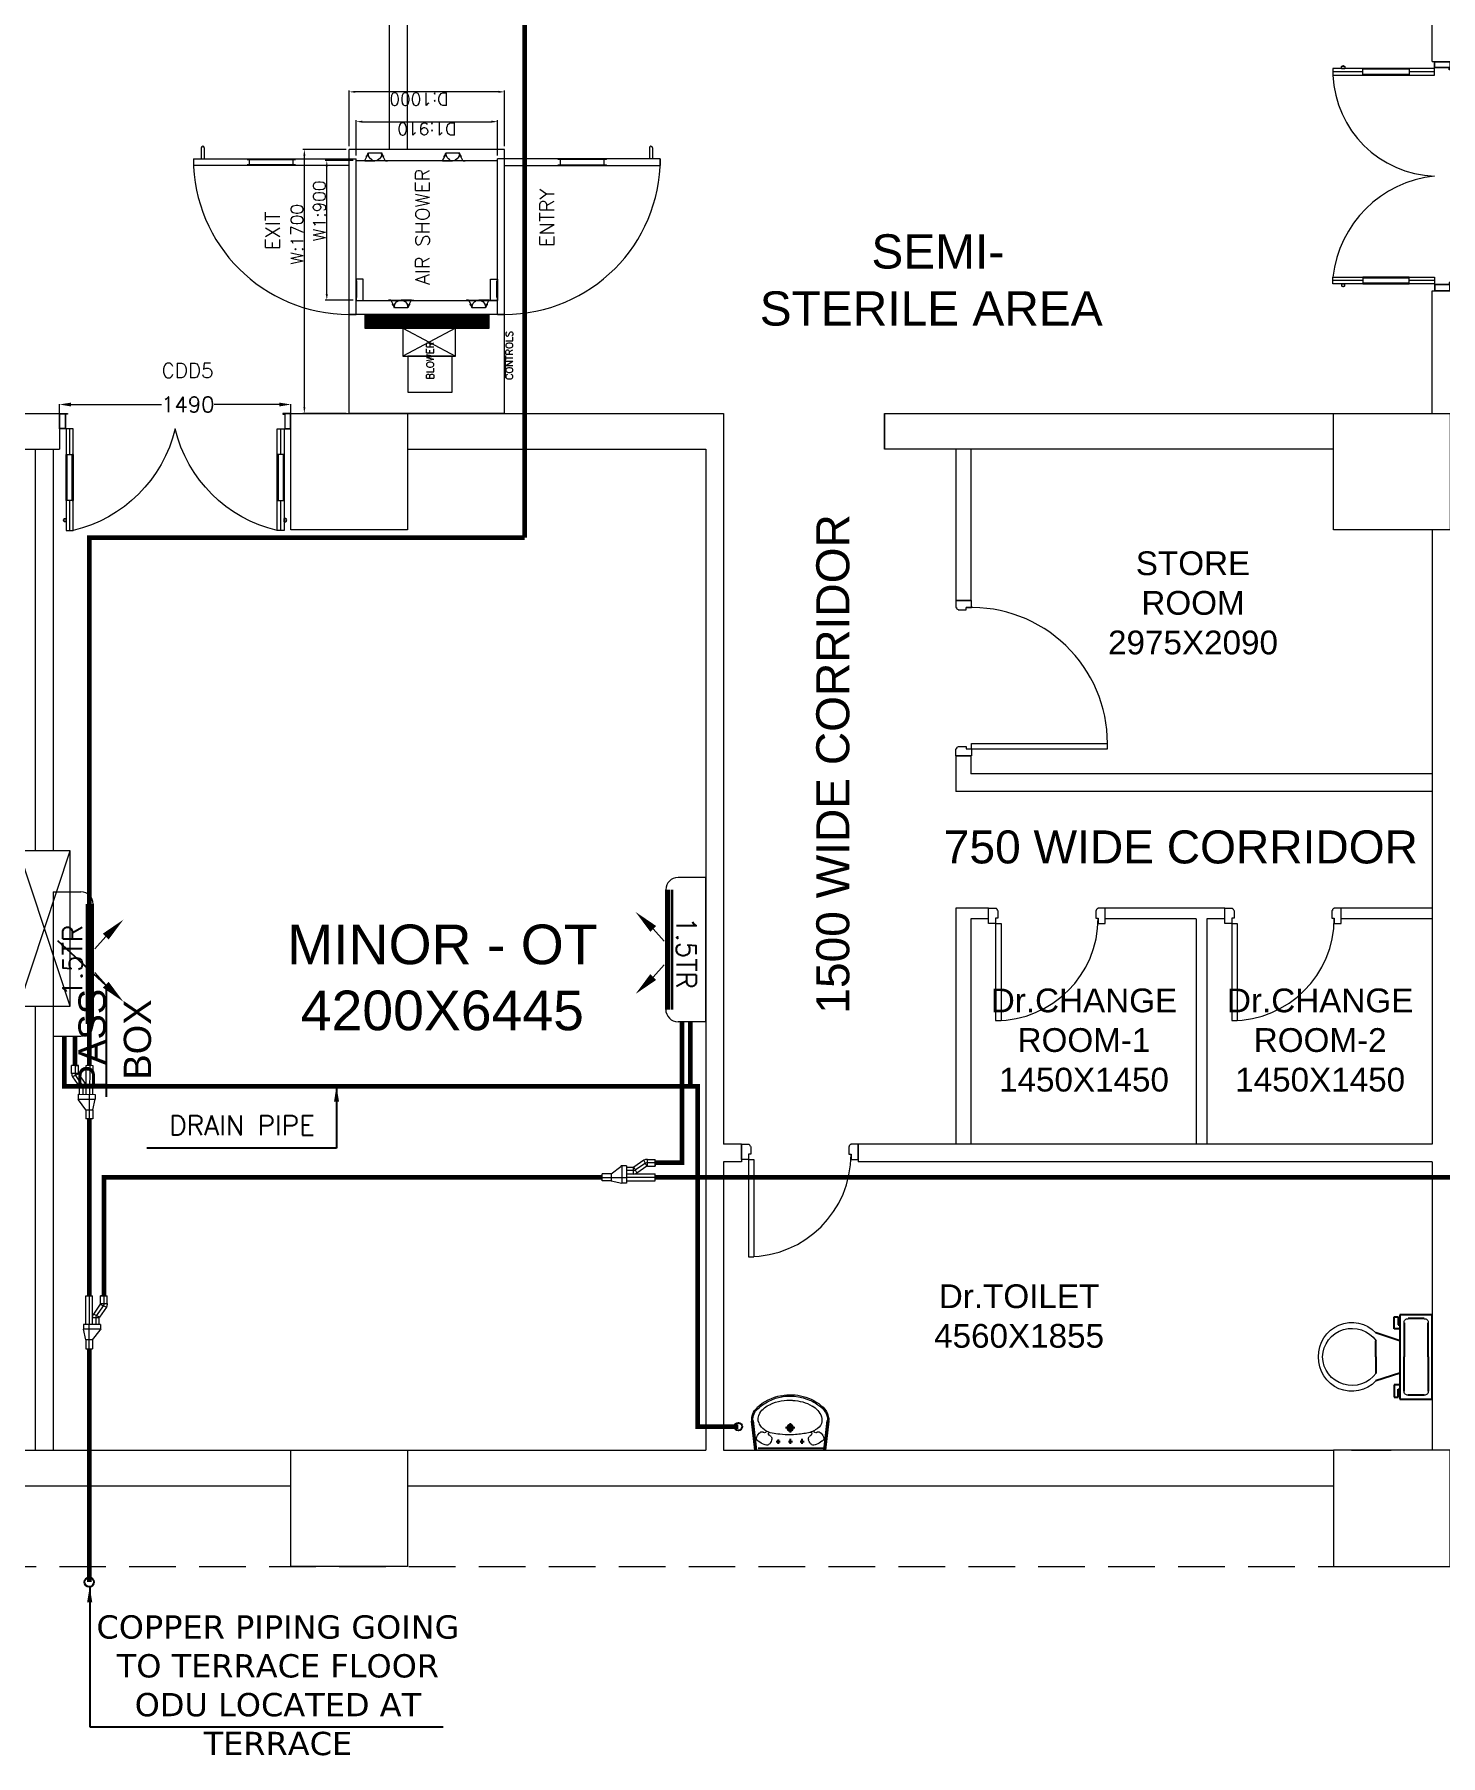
# Model space of a CAD drawing. Header units: millimetres. Extents: x 3552052 to 4144896, y -707811 to -630695.
# Drawn here: x 3972986 to 3982035, y -657086 to -646004 of the extents above; entities that cross this region are included whole.
import ezdxf
from ezdxf.enums import TextEntityAlignment as Align

# ---------------------------------------------------------------- set-up
doc = ezdxf.new("R2010")
doc.units = ezdxf.units.MM
doc.header["$LTSCALE"] = 6
doc.header["$MEASUREMENT"] = 0
doc.linetypes.add('HIDDEN', pattern=[0.375, 0.25, -0.125])
doc.layers.get('0').update_dxf_attribs({"linetype": 'CONTINUOUS', "lineweight": 0})
doc.layers.get('Defpoints').update_dxf_attribs({"linetype": 'CONTINUOUS', "lineweight": 0})
for name, color, linetype, lineweight in [('1200 Door', 144, 'CONTINUOUS', 0), ('1Y-JOINT', 1, 'CONTINUOUS', 0), ('AC CKT-8', 110, 'CONTINUOUS', 0), ('AC-AHU', 7, 'CONTINUOUS', 0), ('AIR SHOWER', 7, 'CONTINUOUS', 0), ('Chajja', 7, 'CONTINUOUS', 0), ('COL', 5, 'CONTINUOUS', 0), ('DIM', 7, 'CONTINUOUS', 0), ('DOOR', 44, 'CONTINUOUS', 0), ('Double Leaf Door', 4, 'CONTINUOUS', 0), ('HTL-COPPER PIPE', 6, 'CONTINUOUS', 0), ('HVAC_HI-WALL_1.5TR', 5, 'CONTINUOUS', 0), ('M-VRF- CKT', 5, 'CONTINUOUS', 0), ('MEP_HVAC_DRAIN_PIPE', 7, 'CONTINUOUS', 0), ('MEP_HVAC_TEXT', 7, 'CONTINUOUS', 0), ('MEP_HVAC_VRF_COPPER_PIPE', 6, 'CONTINUOUS', 0), ('vrf', 6, 'CONTINUOUS', 0), ('WALL', 8, 'CONTINUOUS', 0), ('WIN', 151, 'CONTINUOUS', 0)]:
    doc.layers.add(name, color=color, linetype=linetype, lineweight=lineweight)
doc.styles.add('ARIAL', font='arial.ttf')
doc.styles.add('ROMANS', font='romans.shx')
doc.styles.get("Standard").update_dxf_attribs({"font": 'SIMPLEX'})
doc.styles.add('VERDANA', font='verdana.ttf')
doc.dimstyles.new('AEPL1', dxfattribs={"dimtxt": 100, "dimasz": 75, "dimexe": 25, "dimexo": 50, "dimtad": 0, "dimdec": 0, "dimtxsty": 'ROMANS', "dimcen": 2.5, "dimclrd": 7, "dimclre": 7, "dimclrt": 7, "dimadec": 0, "dimazin": 0, "dimtfac": 1, "dimtdec": 0, "dimtmove": 0, "dimatfit": 3, "dimfxl": 1, "dimlwd": 0, "dimlwe": 0, "dimarcsym": 0})
doc.dimstyles.new('BIGDFD', dxfattribs={"dimtxt": 8, "dimasz": 4, "dimexe": 1, "dimexo": 2, "dimtad": 1, "dimlfac": 10, "dimtxsty": 'Standard', "dimcen": 2.5, "dimclrd": 5, "dimclre": 3, "dimclrt": 1, "dimadec": 0, "dimazin": 0, "dimtfac": 1, "dimtmove": 0, "dimatfit": 3, "dimfxl": 1, "dimarcsym": 0})
doc.dimstyles.new('BIGDFD$0', dxfattribs={"dimtxt": 8, "dimasz": 4, "dimexe": 1, "dimexo": 2, "dimtad": 1, "dimlfac": 10, "dimtxsty": 'Standard', "dimcen": 2.5, "dimclrd": 5, "dimclre": 3, "dimclrt": 1, "dimadec": 0, "dimazin": 0, "dimtfac": 1, "dimtmove": 0, "dimatfit": 3, "dimfxl": 1, "dimarcsym": 0})
doc.dimstyles.new('TEXT', dxfattribs={"dimscale": 0, "dimtxt": 500, "dimasz": 100, "dimexe": 75, "dimexo": 100, "dimgap": 50, "dimtad": 0, "dimdec": 0, "dimzin": 0, "dimdsep": 46, "dimtxsty": 'ARIAL', "dimblk": 'OBLIQUE', "dimcen": 0.09, "dimdle": 100, "dimclrd": 256, "dimclre": 256, "dimclrt": 6, "dimadec": 0, "dimazin": 0, "dimtfac": 1, "dimtdec": 0, "dimtofl": 0, "dimtmove": 2, "dimatfit": 3, "dimfxl": 1, "dimfrac": 2, "dimtolj": 1, "dimtzin": 0, "dimarcsym": 0})

# ---------------------------------------------------------------- blocks, each defined once
blk = doc.blocks.new('_Oblique')
at = {"color": 0, "linetype": 'ByBlock', "lineweight": -2}
blk.add_line((-0.5, -0.5), (0.5, 0.5), dxfattribs=at)
blk = doc.blocks.new('750')
at = {"layer": 'DOOR'}
for p, q in [((-50, 705), (-47.5, 705)), ((-35, 690), (-35, 692.5)), ((-50, 45), (-47.5, 45)), ((-35, 60), (-35, 57.5)), ((50, 45), (50, 80)), ((50, 80), (675, 80)), ((50, 45), (675, 45)), ((675, 45), (675, 80))]:
    blk.add_line(p, q, dxfattribs=at)
for points in [[(15, 690), (15, 705), (50, 705), (50, 750), (-50, 750), (-50, 705)], [(-35, 690), (15, 690)], [(15, 60), (15, 45), (50, 45), (50, 0), (-50, 0), (-50, 45)], [(-35, 60), (15, 60)]]:
    blk.add_lwpolyline(points, dxfattribs=at)
for centre, start, end in [((-35, 705), 180, 270), ((-35, 45), 90, 180)]:
    blk.add_arc(centre, 12.5, start, end, dxfattribs=at)
at = {"layer": 'DOOR', "color": 145}
blk.add_arc((15, 45), 660, 0, 90, dxfattribs=at)
blk = doc.blocks.new('*D824')
at = {"layer": 'Defpoints', "color": 0, "linetype": 'ByBlock', "transparency": 16777216}
for p in [(3864856, -691119), (3863366, -691291), (3864856, -691291)]:
    blk.add_point(p, dxfattribs=at)
at = {"layer": 'DIM', "color": 7, "linetype": 'ByBlock', "lineweight": 0, "transparency": 16777216}
for p, q in [((3863366, -691241), (3863366, -691118)), ((3863441, -691119), (3864022, -691119)), ((3864781, -691119), (3864362, -691119)), ((3864856, -691241), (3864856, -691118))]:
    blk.add_line(p, q, dxfattribs=at)
at = {"layer": 'DIM', "color": 7, "linetype": 'ByBlock', "transparency": 16777216}
for points in [[(3863441, -691107), (3863441, -691132), (3863366, -691119)], [(3864781, -691107), (3864781, -691132), (3864856, -691119)]]:
    blk.add_solid(points, dxfattribs=at)
at = {"layer": 'DIM', "color": 0, "linetype": 'ByBlock', "transparency": 16777216, "insert": (3864192, -691119), "char_height": 100, "attachment_point": 5, "style": 'ROMANS'}
blk.add_mtext('1490', dxfattribs=at)
blk = doc.blocks.new('1500x2100x100 DD')
at = {"layer": 'Double Leaf Door'}
for points in [[(49, 264), (54, 264), (54, 560), (49, 560)], [(93, 560), (88, 560), (88, 264), (93, 264)], [(1407, 560), (1412, 560), (1412, 264), (1407, 264)], [(1451, 264), (1446, 264), (1446, 560), (1451, 560)]]:
    blk.add_hatch(color=6, dxfattribs=at).paths.add_polyline_path(points)
at = {"layer": 'Double Leaf Door', "color": 8}
for p, q in [((35, 697), (35, 679)), ((49, 699), (37, 699)), ((37, 677), (49, 677)), ((49, 100), (49, 754)), ((49, 754), (93, 754)), ((49, 699), (49, 677)), ((71, 560), (71, 754)), ((93, 754), (93, 100)), ((1451, 754), (1407, 754)), ((1407, 754), (1407, 100)), ((1429, 560), (1429, 754)), ((1451, 100), (1451, 754)), ((1451, 699), (1463, 699)), ((1451, 699), (1451, 677)), ((1463, 677), (1451, 677)), ((1465, 697), (1465, 679)), ((71, 100), (71, 264)), ((1429, 100), (1429, 264)), ((5, 100), (5, 0)), ((45, 100), (5, 100)), ((5, 0), (45, 0)), ((7, 98), (7, 2)), ((43, 98), (7, 98)), ((7, 2), (45, 2)), ((43, 3), (43, 98)), ((55, 3), (43, 3)), ((45, 5), (45, 100)), ((57, 5), (45, 5)), ((45, 2), (55, 2)), ((45, 0), (57, 0)), ((93, 100), (49, 100)), ((55, 2), (55, 3)), ((57, 0), (57, 5)), ((1407, 100), (1451, 100)), ((1443, 0), (1443, 5)), ((1443, 5), (1455, 5)), ((1455, 0), (1443, 0)), ((1445, 2), (1445, 3)), ((1445, 3), (1457, 3)), ((1455, 2), (1445, 2)), ((1455, 5), (1455, 100)), ((1455, 100), (1495, 100)), ((1493, 2), (1455, 2)), ((1495, 0), (1455, 0)), ((1457, 3), (1457, 98)), ((1457, 98), (1493, 98)), ((1493, 98), (1493, 2)), ((1495, 100), (1495, 0))]:
    blk.add_line(p, q, dxfattribs=at)
at = {"layer": 'Double Leaf Door', "color": 6}
for p, q in [((93, 560), (49, 560)), ((49, 560), (49, 264)), ((54, 264), (54, 560)), ((88, 264), (88, 560)), ((93, 264), (93, 560)), ((1407, 264), (1407, 560)), ((1407, 560), (1451, 560)), ((1412, 264), (1412, 560)), ((1446, 264), (1446, 560)), ((1451, 560), (1451, 264)), ((49, 264), (93, 264)), ((1451, 264), (1407, 264))]:
    blk.add_line(p, q, dxfattribs=at)
at = {"layer": 'Double Leaf Door', "color": 6, "ltscale": 100}
for p, q in [((88, 560), (88, 264)), ((1412, 560), (1412, 264))]:
    blk.add_line(p, q, dxfattribs=at)
at = {"layer": 'Double Leaf Door', "color": 6}
for points in [[(49, 560), (49, 264), (54, 264), (54, 560), (49, 560)], [(93, 560), (93, 264), (88, 264), (88, 560), (93, 560)], [(1407, 560), (1407, 264), (1412, 264), (1412, 560), (1407, 560)], [(1451, 560), (1451, 264), (1446, 264), (1446, 560), (1451, 560)]]:
    blk.add_lwpolyline(points, dxfattribs=at)
at = {"layer": 'Double Leaf Door', "ltscale": 5000}
for points in [[(49, 560), (49, 264), (54, 264), (54, 560), (49, 560)], [(1451, 560), (1451, 264), (1446, 264), (1446, 560), (1451, 560)]]:
    blk.add_lwpolyline(points, dxfattribs=at)
at = {"layer": 'Double Leaf Door', "color": 8}
for centre, radius, start, end in [((35, 688), 3.72, 90, 270), ((37, 697), 1.98, 90, 180), ((37, 679), 1.98, 180, 270), ((-111, -108), 886, 13.5745, 76.6836), ((1611, -108), 886, 103.3164, 166.4255), ((1463, 697), 1.98, 0, 90), ((1463, 679), 1.98, 270, 0), ((1465, 688), 3.72, 270, 90)]:
    blk.add_arc(centre, radius, start, end, dxfattribs=at)
blk = doc.blocks.new('1800x80')
at = {"layer": 'Double Leaf Door'}
for points in [[(101770, -25418), (101775, -25418), (101775, -25121), (101770, -25121)], [(101814, -25121), (101809, -25121), (101809, -25418), (101814, -25418)], [(103113, -25121), (103118, -25121), (103118, -25418), (103113, -25418)], [(103157, -25418), (103152, -25418), (103152, -25121), (103157, -25121)]]:
    blk.add_hatch(color=6, dxfattribs=at).paths.add_polyline_path(points)
at = {"layer": 'Double Leaf Door', "color": 8}
for p, q in [((101770, -25582), (101770, -24928)), ((101770, -24928), (101814, -24928)), ((101792, -25121), (101792, -24928)), ((101814, -24928), (101814, -25582)), ((103157, -24928), (103113, -24928)), ((103113, -24928), (103113, -25582)), ((103135, -25121), (103135, -24928)), ((103157, -25582), (103157, -24928)), ((101756, -24985), (101756, -25003)), ((101770, -24983), (101758, -24983)), ((101758, -25005), (101770, -25005)), ((101770, -24983), (101770, -25005)), ((103157, -24983), (103169, -24983)), ((103157, -24983), (103157, -25005)), ((103169, -25005), (103157, -25005)), ((103171, -24985), (103171, -25003)), ((101792, -25582), (101792, -25418)), ((103135, -25582), (103135, -25418)), ((101726, -25582), (101726, -25682)), ((101766, -25582), (101726, -25582)), ((101728, -25584), (101728, -25680)), ((101764, -25584), (101728, -25584)), ((101764, -25679), (101764, -25584)), ((101766, -25677), (101766, -25582)), ((101814, -25582), (101770, -25582)), ((103113, -25582), (103157, -25582)), ((103161, -25677), (103161, -25582)), ((103161, -25582), (103201, -25582)), ((103163, -25679), (103163, -25584)), ((103163, -25584), (103199, -25584)), ((103199, -25584), (103199, -25680)), ((103201, -25582), (103201, -25682)), ((101726, -25682), (101766, -25682)), ((101728, -25680), (101766, -25680)), ((101776, -25679), (101764, -25679)), ((101778, -25677), (101766, -25677)), ((101766, -25680), (101776, -25680)), ((101766, -25682), (101778, -25682)), ((101776, -25680), (101776, -25679)), ((101778, -25682), (101778, -25677)), ((103149, -25682), (103149, -25677)), ((103149, -25677), (103161, -25677)), ((103161, -25682), (103149, -25682)), ((103151, -25680), (103151, -25679)), ((103151, -25679), (103163, -25679)), ((103161, -25680), (103151, -25680)), ((103199, -25680), (103161, -25680)), ((103201, -25682), (103161, -25682))]:
    blk.add_line(p, q, dxfattribs=at)
at = {"layer": 'Double Leaf Door', "color": 6}
for p, q in [((101814, -25121), (101770, -25121)), ((101770, -25121), (101770, -25418)), ((101775, -25418), (101775, -25121)), ((101809, -25418), (101809, -25121)), ((101814, -25418), (101814, -25121)), ((103113, -25418), (103113, -25121)), ((103113, -25121), (103157, -25121)), ((103118, -25418), (103118, -25121)), ((103152, -25418), (103152, -25121)), ((103157, -25121), (103157, -25418)), ((101770, -25418), (101814, -25418)), ((103157, -25418), (103113, -25418))]:
    blk.add_line(p, q, dxfattribs=at)
at = {"layer": 'Double Leaf Door', "color": 6, "ltscale": 100}
for p, q in [((101809, -25121), (101809, -25418)), ((103118, -25121), (103118, -25418))]:
    blk.add_line(p, q, dxfattribs=at)
at = {"layer": 'Double Leaf Door', "color": 6}
for points in [[(101770, -25121), (101770, -25418), (101775, -25418), (101775, -25121), (101770, -25121)], [(101814, -25121), (101814, -25418), (101809, -25418), (101809, -25121), (101814, -25121)], [(103113, -25121), (103113, -25418), (103118, -25418), (103118, -25121), (103113, -25121)], [(103157, -25121), (103157, -25418), (103152, -25418), (103152, -25121), (103157, -25121)]]:
    blk.add_lwpolyline(points, dxfattribs=at)
at = {"layer": 'Double Leaf Door', "ltscale": 5000}
for points in [[(101770, -25121), (101770, -25418), (101775, -25418), (101775, -25121), (101770, -25121)], [(103157, -25121), (103157, -25418), (103152, -25418), (103152, -25121), (103157, -25121)]]:
    blk.add_lwpolyline(points, dxfattribs=at)
at = {"layer": 'Double Leaf Door', "color": 8}
for centre, radius, start, end in [((101732, -25659), 736, 6.0142, 83.5863), ((103143, -25607), 680, 92.5046, 177.8949), ((101756, -24994), 3.72, 90, 270), ((101758, -24985), 1.98, 90, 180), ((101758, -25003), 1.98, 180, 270), ((103169, -24985), 1.98, 0, 90), ((103169, -25003), 1.98, 270, 0), ((103171, -24994), 3.72, 270, 90)]:
    blk.add_arc(centre, radius, start, end, dxfattribs=at)
blk = doc.blocks.new('*D19')
at = {"color": 3, "lineweight": -2, "transparency": 16777216}
for p, q in [((72.8, 197.7), (72.8, 215.6)), ((162.8, 197.7), (162.8, 215.6))]:
    blk.add_line(p, q, dxfattribs=at)
at = {"color": 5, "lineweight": -2, "transparency": 16777216}
blk.add_line((76.8, 214.6), (158.8, 214.6), dxfattribs=at)
at = {"color": 5, "transparency": 16777216}
for points in [[(76.8, 215.3), (76.8, 214), (72.8, 214.6)], [(158.8, 214), (158.8, 215.3), (162.8, 214.6)]]:
    blk.add_solid(points, dxfattribs=at)
at = {"layer": 'Defpoints', "color": 0, "transparency": 16777216}
for p in [(162.8, 214.6), (72.8, 195.7), (162.8, 195.7)]:
    blk.add_point(p, dxfattribs=at)
at = {"color": 1, "transparency": 16777216, "insert": (130.4, 219.4), "char_height": 8, "attachment_point": 5}
blk.add_mtext('W1:900', dxfattribs=at)
blk = doc.blocks.new('*D20')
at = {"color": 3, "lineweight": -2, "transparency": 16777216}
for p, q in [((0, 202.2), (0, 230.1)), ((170, 202.2), (170, 230.1))]:
    blk.add_line(p, q, dxfattribs=at)
at = {"color": 5, "lineweight": -2, "transparency": 16777216}
blk.add_line((166, 229.1), (4, 229.1), dxfattribs=at)
at = {"color": 5, "transparency": 16777216}
for points in [[(4, 229.7), (4, 228.4), (0, 229.1)], [(166, 228.4), (166, 229.7), (170, 229.1)]]:
    blk.add_solid(points, dxfattribs=at)
at = {"layer": 'Defpoints', "color": 0, "transparency": 16777216}
for p in [(0, 229.1), (0, 200.2), (170, 200.2)]:
    blk.add_point(p, dxfattribs=at)
at = {"color": 1, "transparency": 16777216, "insert": (115.3, 233.8), "char_height": 8, "attachment_point": 5}
blk.add_mtext('W:1700', dxfattribs=at)
blk = doc.blocks.new('nolllw new')
for p, q in [((-139, 14), (-138, 15)), ((-124, 16), (-137, 16)), ((-123, 15), (-107, -15)), ((-113, 14), (-3, 14)), ((8, 15), (-8, -15)), ((9, 16), (22, 16)), ((23, 14), (23, 16)), ((23, 14), (23, 15)), ((-100, -16), (-106, -16)), ((-15, -16), (-9, -16))]:
    blk.add_line(p, q)
at = {"color": 19}
for p, q in [((-124, 16), (-58, 16)), ((9, 16), (-58, 16)), ((-100, -34), (-15, -34))]:
    blk.add_line(p, q, dxfattribs=at)
at = {"color": 1}
for p, q in [((-75, 15), (-75, 11)), ((-41, 15), (-41, 11)), ((-100, -27), (-100, -34)), ((-15, -27), (-15, -34))]:
    blk.add_line(p, q, dxfattribs=at)
at = {"color": 3}
for p, q in [((-113, -5), (-113, -13)), ((-110, -16), (-110, -16)), ((-109, -17), (-101, -34)), ((-100, -34), (-100, -34)), ((-15, -34), (-15, -34)), ((-7, -17), (-14, -34)), ((-6, -16), (-5, -16)), ((-2, -5), (-2, -13))]:
    blk.add_line(p, q, dxfattribs=at)
for centre, radius, start, end in [((-137, 15), 1, 90, 159.381), ((-124, 15), 1, 27.8597, 90), ((9, 15), 1, 90, 152.1403), ((22, 15), 1, 20.619, 90), ((-106, -15), 1, 207.8597, 270), ((-100, -15), 1, 270, 343.3261), ((-61, -27), 40.2, 161.5212, 163.3261), ((-54, -27), 40.2, 16.6739, 18.4788), ((-15, -15), 1, 196.6739, 270), ((-9, -15), 1, 270, 332.1403)]:
    blk.add_arc(centre, radius, start, end)
at = {"color": 1}
for centre, radius, start, end in [((-61, -27), 39.2, 111.5891, 180), ((-74, 15), 0.396, 106.6984, 167.5275), ((-76, 11), 1, 291.5891, 0), ((-41, 15), 0.396, 12.4725, 73.3016), ((-40, 11), 1, 180, 248.4109), ((-54, -27), 39.2, 0, 68.4109)]:
    blk.add_arc(centre, radius, start, end, dxfattribs=at)
at = {"color": 3}
for centre, radius, start, end in [((-110, -13), 3, 180, 270), ((-110, -17), 1, 24.7129, 90), ((-100, -34), 0.5, 204.7129, 270), ((-15, -34), 0.5, 270, 335.2871), ((-6, -17), 1, 90, 155.2871), ((-5, -13), 3, 270, 0)]:
    blk.add_arc(centre, radius, start, end, dxfattribs=at)
blk = doc.blocks.new('*D22')
at = {"layer": 'AIR SHOWER', "color": 3, "lineweight": -2, "transparency": 16777216}
for p, q in [((172, 200.2), (208, 200.2)), ((172, 100.2), (208, 100.2))]:
    blk.add_line(p, q, dxfattribs=at)
at = {"layer": 'AIR SHOWER', "color": 5, "lineweight": -2, "transparency": 16777216}
blk.add_line((207, 104.2), (207, 196.2), dxfattribs=at)
at = {"layer": 'AIR SHOWER', "color": 5, "transparency": 16777216}
for points in [[(207.7, 196.2), (206.4, 196.2), (207, 200.2)], [(206.4, 104.2), (207.7, 104.2), (207, 100.2)]]:
    blk.add_solid(points, dxfattribs=at)
at = {"layer": 'Defpoints', "color": 0, "transparency": 16777216}
for p in [(170, 200.2), (207, 200.2), (170, 100.2)]:
    blk.add_point(p, dxfattribs=at)
at = {"layer": 'AIR SHOWER', "color": 1, "transparency": 16777216, "insert": (202.3, 155.3), "char_height": 8, "attachment_point": 5, "rotation": 90}
blk.add_mtext('D:1000', dxfattribs=at)
blk = doc.blocks.new('*D23')
at = {"layer": 'AIR SHOWER', "color": 3, "lineweight": -2, "transparency": 16777216}
for p, q in [((166, 195.7), (188.8, 195.7)), ((166, 104.7), (188.8, 104.7))]:
    blk.add_line(p, q, dxfattribs=at)
at = {"layer": 'AIR SHOWER', "color": 5, "lineweight": -2, "transparency": 16777216}
blk.add_line((187.8, 191.7), (187.8, 108.7), dxfattribs=at)
at = {"layer": 'AIR SHOWER', "color": 5, "transparency": 16777216}
for points in [[(188.5, 191.7), (187.2, 191.7), (187.8, 195.7)], [(187.2, 108.7), (188.5, 108.7), (187.8, 104.7)]]:
    blk.add_solid(points, dxfattribs=at)
at = {"layer": 'Defpoints', "color": 0, "transparency": 16777216}
for p in [(164, 195.7), (164, 104.7), (187.8, 104.7)]:
    blk.add_point(p, dxfattribs=at)
at = {"layer": 'AIR SHOWER', "color": 1, "transparency": 16777216, "insert": (183.1, 150.2), "char_height": 8, "attachment_point": 5, "rotation": 90}
blk.add_mtext('D1:910', dxfattribs=at)
blk = doc.blocks.new('A$C19B8274B')
at = {"layer": 'DOOR'}
for p, q in [((-45, 925), (-80, 925)), ((-80, 50), (-80, 925)), ((-45, 50), (-45, 925)), ((-45, 50), (-80, 50)), ((-955, -50), (-955, -47.5)), ((-940, -35), (-942.5, -35)), ((-60, -35), (-57.5, -35)), ((-45, -50), (-45, -47.5))]:
    blk.add_line(p, q, dxfattribs=at)
for points in [[(-940, 15), (-955, 15), (-955, 50), (-1000, 50), (-1000, -50), (-955, -50)], [(-940, -35), (-940, 15)], [(-60, 15), (-45, 15), (-45, 50), (0, 50), (0, -50), (-45, -50)], [(-60, -35), (-60, 15)]]:
    blk.add_lwpolyline(points, dxfattribs=at)
at = {"layer": 'DOOR', "color": 145}
blk.add_arc((-80, 50), 875, 90, 182.29244, dxfattribs=at)
at = {"layer": 'DOOR'}
for centre, start, end in [((-955, -35), 270, 0), ((-45, -35), 180, 270)]:
    blk.add_arc(centre, 12.5, start, end, dxfattribs=at)
blk = doc.blocks.new('rhej')
at = {"color": 8, "lineweight": 25}
for p, q in [((272, 189), (272, 266)), ((272, 266), (298, 266)), ((298, 266), (298, 215)), ((310, 279), (310, -264)), ((517, 279), (310, 279)), ((336, 228), (336, 8)), ((466, 254), (362, 254)), ((491, 8), (491, 228)), ((517, 8), (517, 279)), ((310, 111), (155, 163)), ((155, 8), (155, 111)), ((310, 189), (272, 189)), ((298, 215), (310, 215)), ((155, 8), (155, -96)), ((336, -212), (336, 8)), ((491, 8), (491, -212)), ((517, -264), (517, 8)), ((310, -96), (155, -147)), ((272, -173), (272, -251)), ((310, -173), (272, -173)), ((298, -251), (298, -199)), ((298, -199), (310, -199)), ((272, -251), (298, -251)), ((310, -264), (517, -264)), ((466, -238), (362, -238))]:
    blk.add_line(p, q, dxfattribs=at)
at = {"color": 8, "extrusion": (0, 0, -1)}
for centre, major_axis, start_param, end_param in [((0, 16), (151, -151), 2.319632, 4.738539), ((359, 231), (-16.2, -16.2), 0.643501, 2.498091), ((469, 231), (16.2, -16.2), 3.785094, 5.639684), ((1, 2), (-134, -134), 0.814663, 3.31238), ((0, 0), (-151, -151), 4.686239, 7.105146), ((1, 13), (-134, -134), 4.541602, 7.039318), ((359, -215), (-16.2, -16.2), -0.927295, 0.927295), ((469, -215), (16.2, -16.2), 5.35589, 7.21048)]:
    blk.add_ellipse(centre, major_axis=major_axis, ratio=1, start_param=start_param, end_param=end_param, dxfattribs=at)
blk = doc.blocks.new('u46')
at = {"color": 8, "lineweight": 25}
for p, q in [((-10, 228), (175, 249)), ((-10, 220), (181, 242)), ((-1, -209), (1, 209)), ((57, 81), (29, 81)), ((62, 2), (29, 2)), ((44, 93), (44, 67)), ((44, 14), (44, -13)), ((163, 3), (102, 3)), ((133, -27), (133, 33)), ((62, -73), (29, -73)), ((44, -61), (44, -87)), ((-10, -216), (181, -238)), ((-10, -224), (175, -245))]:
    blk.add_line(p, q, dxfattribs=at)
at = {"color": 8, "extrusion": (0, 0, -1)}
for centre, major_axis, start_param, end_param in [((188, 150), (0, 99.5), -0.132539, 0.848731), ((186, 148), (0.1, 94.4), -0.049658, 0.838116), ((56, 154), (0, 34), 4.33982, 5.202657), ((65, 170), (0.3, 49.2), 3.359735, 4.09512), ((145, 128), (1, 126), -1.238036, -0.892193), ((66, 199), (0, 20.7), -1.101507, 0.481509), ((62, 153), (0, 31.9), 2.620328, 3.422401), ((57, 163), (-0.3, 56.9), 0.324902, 0.965135), ((104, 118), (-0.2, 26.8), -1.278641, -0.487266), ((96, 136), (0, 7.39), -0.727724, 1.373337), ((387, 48), (0, 296), -1.495794, -1.328336), ((208, 103), (0, 110), -1.431017, -0.436146), ((110, 167), (-6.08, 6.08), 4.867594, 6.265028), ((110, 165), (5.47, 5.47), 2.097053, 3.541809), ((90, 185), (0, 17.9), 0.880684, 2.260744), ((190, 138), (0, 70.9), -0.405199, 0.56573), ((154, 79), (0, 140), 0.557563, 1.193786), ((57, 20), (0, 275), 0.806541, 1.180915), ((50, 14), (0, 294), 0.809856, 1.41441), ((13, 7), (0, 298), 1.141495, 1.637774), ((35, 3), (0, 303), 1.155365, 1.952189), ((44, 81), (0.02, 6.43), 3.139035, 9.42222), ((44, 2), (0.08, 6.43), 3.12883, 9.412015), ((820, -1), (0, 732), -1.56667, -1.474079), ((888, 37), (1, 801), 4.558159, 4.668067), ((133, 3), (0, 21.6), 3.141254, 9.424439), ((133, 3), (-0.1, 15.5), 3.145308, 9.428493), ((133, 3), (0, 10.9), 3.142047372431534, 9.42523267961112), ((72, -2), (0, 274), 1.346594, 1.865175), ((44, -73), (0.02, 6.43), 3.139035, 9.42222), ((263, -74), (0, 167), 4.181112, 4.641559), ((56, -13), (0, 287), 1.808981, 2.322804), ((62, -11), (0, 247), 1.579809, 2.112792), ((124, -52), (0, 200), 1.868215, 2.281789), ((56, -148), (0, 34), 4.222121, 5.084958), ((65, -164), (0.1, 49.2), -0.960797, -0.225412), ((145, -122), (0, 126), 4.027191, 4.373034), ((66, -193), (0, 20.7), 2.661884, 4.2449), ((62, -147), (-0.1, 31.9), -0.276767, 0.525307), ((57, -157), (0.3, 56.9), 2.176458, 2.816691), ((104, -111), (0.2, 26.8), 3.628858, 4.420234), ((97, -128), (-0.03, 8.55), 1.455188, 3.796569), ((110, -161), (-6.08, 6.08), 4.730546, 6.12798), ((111, -159), (6.17, 6.17), 4.354779, 6.027124), ((90, -178), (0, 17.9), 0.880848, 2.260908), ((193, -126), (0, 80.1), 3.554495, 4.299548), ((181, -107), (0, 94.7), 2.890537, 3.362984), ((163, -80), (0, 126), 2.054055, 2.802751), ((187, -138), (0, 106), 2.310552, 2.942572), ((172, -117), (0, 123), 2.127435, 2.640092), ((185, -162), (-0.1, 83.2), 2.850118, 3.264751), ((188, -160), (0, 78.1), 2.562376, 3.231693)]:
    blk.add_ellipse(centre, major_axis=major_axis, ratio=1, start_param=start_param, end_param=end_param, dxfattribs=at)
blk = doc.blocks.new('HI WALL SPLIT AC UNIT 1.5TR')
at = {"layer": 'HVAC_HI-WALL_1.5TR', "color": 5, "lineweight": 5}
for p, q in [((1295076, -129963), (1295847, -129963)), ((1294997, -130221), (1294997, -130042)), ((1295926, -130221), (1295926, -130042)), ((1294997, -130221), (1295926, -130221))]:
    blk.add_line(p, q, dxfattribs=at)
at = {"layer": 'HVAC_HI-WALL_1.5TR', "color": 8, "lineweight": 5}
for p, q in [((1295076, -129970), (1295847, -129970)), ((1295076, -129979), (1295847, -129979)), ((1295076, -129988), (1295847, -129988)), ((1295076, -130000), (1295847, -130000)), ((1295076, -130009), (1295847, -130009))]:
    blk.add_line(p, q, dxfattribs=at)
at = {"layer": 'HVAC_HI-WALL_1.5TR', "color": 7, "lineweight": 5}
for p, q in [((1295285, -129882), (1295363, -129952)), ((1295595, -129882), (1295517, -129952))]:
    blk.add_line(p, q, dxfattribs=at)
at = {"layer": 'HVAC_HI-WALL_1.5TR', "color": 5, "lineweight": 5}
for centre, start, end in [((1295076, -130042), 90, 180), ((1295847, -130042), 0, 90)]:
    blk.add_arc(centre, 78.8, start, end, dxfattribs=at)
at = {"layer": 'HVAC_HI-WALL_1.5TR', "color": 7, "lineweight": 5}
for points in [[(1295304, -129864), (1295266, -129901), (1295176, -129769)], [(1295576, -129864), (1295614, -129901), (1295704, -129769)]]:
    blk.add_solid(points, dxfattribs=at)
blk = doc.blocks.new('Y-JOINT')
at = {"layer": '1Y-JOINT', "extrusion": (7.0061e-12, -6.61628e-05, 1)}
for p, q in [((416463, -2646, 0), (416247, -2646, 0)), ((416247, -2646, 0), (416247, -2697, 0)), ((416247, -2671, 0), (416463, -2671, 0)), ((416463, -2697, 0), (416247, -2697, 0)), ((416310, -2755, 0), (416386, -2703, 0)), ((416408, -2748, 0), (416386, -2703, 0)), ((416412, -2747, 0), (416412, -2697, 0)), ((416463, -2697, 0), (416412, -2697, 0)), ((416412, -2722, 0), (416463, -2722, 0)), ((416463, -2757, 0), (416463, -2628, 0)), ((416463, -2628, 0), (416499, -2628, 0)), ((416499, -2757, 0), (416499, -2628, 0)), ((416579, -2646, 0), (416499, -2628, 0)), ((416579, -2697, 0), (416506, -2754, 0)), ((416306, -2756, 0), (416247, -2756, 0)), ((416247, -2772, 0), (416247, -2756, 0)), ((416247, -2756, 0), (416247, -2807, 0)), ((416247, -2781, 0), (416306, -2781, 0)), ((416306, -2807, 0), (416247, -2807, 0)), ((416306, -2756, 0), (416306, -2807, 0)), ((416310, -2755, 0), (416333, -2801, 0)), ((416321, -2778, 0), (416399, -2725, 0)), ((416333, -2801, 0), (416408, -2748, 0)), ((416463, -2747, 0), (416412, -2747, 0)), ((416463, -2757, 0), (416499, -2757, 0))]:
    blk.add_line(p, q, dxfattribs=at)
at = {"layer": '1Y-JOINT', "extrusion": (6.9964e-12, -6.61628e-05, 1)}
for p, q in [((416647, -2671, 0), (416463, -2671, 0)), ((416579, -2646, 0), (416647, -2646, 0)), ((416579, -2697, 0), (416647, -2697, 0)), ((416647, -2646, 0), (416647, -2697, 0))]:
    blk.add_line(p, q, dxfattribs=at)
at = {"layer": '1Y-JOINT'}
blk.add_line((416579, -2697, 0), (416579, -2646, 0), dxfattribs=at)
at = {"layer": '1Y-JOINT', "extrusion": (7.0061e-12, -6.61628e-05, 1)}
for centre, radius, start, end in [((416412, -2756, 0), 59.5, 90, 116.0671), ((416412, -2756, 0), 34.2, 90, 116.0671), ((416306, -2747, 0), 8.85, 270, 296.0671), ((416306, -2747, 0), 34.2, 270, 296.0671), ((416306, -2747, 0), 59.5, 270, 296.0671), ((416412, -2756, 0), 8.85, 90, 116.0671), ((416499, -2749, 0), 8.85, 270, 321.3789)]:
    blk.add_arc(centre, radius, start, end, dxfattribs=at)
blk = doc.blocks.new('A$C4D743431')
at = {"layer": 'AC CKT-8', "xscale": 0.933787291884793, "yscale": 0.933787291884793, "zscale": 0.933787291884793, "rotation": 359.9999939263457}
blk.add_blockref('Y-JOINT', (-389060, 2495, 0), dxfattribs=at)
blk = doc.blocks.new('G$C4406566D')
at = {"layer": 'M-VRF- CKT', "xscale": 0.8031807735897878, "yscale": 0.8031807735897878, "zscale": 0.8031807735897878, "rotation": 180}
blk.add_blockref('A$C4D743431', (-224.2, -88.8, 0), dxfattribs=at)
blk.add_blockref('A$C4D743431', (-224.2, -88.8, 0), dxfattribs=at)
blk = doc.blocks.new('G$C186CAD5F')
at = {"layer": 'vrf', "color": 3, "xscale": 8.96419313933734, "yscale": 8.96419313933734, "zscale": 8.96419313933734, "rotation": 270.0000005682937}
blk.add_blockref('G$C4406566D', (796, -2010, 0), dxfattribs=at)
blk = doc.blocks.new('AIR SHOWER')
at = {"layer": 'AIR SHOWER'}
h = blk.add_hatch(dxfattribs=at)
h.set_pattern_fill('ANSI37', color=256, scale=0.24, angle=180, style=0)
h.set_pattern_definition([(45, (-36516.70436, 5170.6153), (-0.538815367, 0.538815367), []), (135, (-36516.70436, 5170.6153), (-0.538815367, -0.538815367), [])])
h.paths.add_polyline_path([(63.7649, 110.1138), (54.9235, 110.1138), (54.9235, 189.8012), (63.7649, 189.8012)])
h = blk.add_hatch(dxfattribs=at)
h.set_pattern_fill('ANSI37', color=256, scale=0.24, angle=180, style=0)
h.set_pattern_definition([(45, (-52704.6564, 3586.6221), (-0.538815367, 0.538815367), []), (135, (-52704.6564, 3586.6221), (-0.538815367, -0.538815367), [])])
h.paths.add_polyline_path([(54.9235, 189.5272), (63.7649, 189.5272), (63.7649, 182.3028), (54.9235, 182.3028)])
for p, q in [((159.5, 200.2351), (159.5, 300.4701)), ((164, 300.4701), (159.5, 300.4701)), ((164, 300.4701), (164, 200.2351)), ((171.05, 295.4201), (164, 295.4201)), ((171.05, 293.5201), (164, 293.5201)), ((159.5, 265.8021), (160.1, 265.8021)), ((160.1, 234.8021), (160.1, 265.8021)), ((160.1, 264.3021), (163.4, 264.3021)), ((163.4, 265.8021), (163.4, 234.8021)), ((163.4, 265.8021), (164, 265.8021)), ((159.5, 234.8021), (160.1, 234.8021)), ((160.1, 236.3021), (163.4, 236.3021)), ((163.4, 234.8021), (164, 234.8021)), ((0, 100.2351), (0, 200.2351)), ((0, 200.2351), (170, 200.2351)), ((63.7649, 200.2351), (63.7649, 195.7351)), ((63.7649, 100.2351), (63.7649, 200.2351)), ((164, 200.2351), (164, 195.7351)), ((170, 100.2351), (170, 200.2351)), ((170, 100.2351), (170, 200.2351)), ((63.7649, 195.7351), (164, 195.7351)), ((72.7649, 195.7351), (164, 195.7351)), ((72.7649, 195.7351), (72.7649, 104.7351)), ((162.7649, 195.7351), (162.7649, 104.7351)), ((162.7649, 195.7351), (162.7649, 104.7351)), ((54.9235, 165.7555), (36.841, 131.8309)), ((54.9235, 131.8309), (36.841, 165.7555)), ((0, 100.2351), (170, 100.2351)), ((63.7649, 104.7351), (164, 104.7351)), ((63.7649, 104.7351), (63.7649, 100.2351)), ((159.5, 100.2351), (159.5, 0)), ((164, 100.2351), (164, 104.7351)), ((164, 0), (164, 100.2351)), ((159.5, 65.6681), (160.1, 65.6681)), ((160.1, 65.6681), (160.1, 34.6681)), ((160.1, 64.1681), (163.4, 64.1681)), ((163.4, 34.6681), (163.4, 65.6681)), ((163.4, 65.6681), (164, 65.6681)), ((159.5, 34.6681), (160.1, 34.6681)), ((160.1, 36.1681), (163.4, 36.1681)), ((163.4, 34.6681), (164, 34.6681)), ((164, 0), (159.5, 0)), ((171.05, 6.95), (164, 6.95)), ((171.05, 5.05), (164, 5.05))]:
    blk.add_line(p, q, dxfattribs=at)
for points in [[(63.7649, 190.0987), (54.9235, 190.0987), (54.9235, 110.1138), (63.7649, 110.1138)], [(86.4277, 195.7351), (72.7649, 195.7351), (72.7649, 191.2865), (86.4277, 191.2865)], [(74.6432, 195.334), (85.2425, 195.334), (85.2425, 195.7351), (74.6432, 195.7351)], [(36.841, 162.4912), (13.6037, 162.4912), (13.6037, 133.8537), (36.841, 133.8537)], [(54.9235, 165.7555), (36.841, 165.7555), (36.841, 131.8309), (54.9235, 131.8309)], [(22.7846, 100.2351), (32.79, 100.2351), (32.79, 100.2351), (22.7846, 100.2351)], [(22.7846, 100.2351), (34.2228, 100.2351), (34.2228, 99.8821), (22.7846, 99.8821)], [(38.3459, 100.2351), (39.8996, 100.2351), (39.8996, 99.8823), (38.3459, 99.8823)], [(86.4277, 104.7351), (72.7649, 104.7351), (72.7649, 109.1836), (86.4277, 109.1836)], [(74.6432, 105.1361), (85.2425, 105.1361), (85.2425, 104.7351), (74.6432, 104.7351)]]:
    blk.add_lwpolyline(points, close=True, dxfattribs=at)
at = {"layer": 'AIR SHOWER', "color": 19, "lineweight": 0}
for centre, start, end in [((164, 200.2351), 90, 180), ((164, 100.2351), 180, 270)]:
    blk.add_arc(centre, 100.2351, start, end, dxfattribs=at)
at = {"layer": 'AIR SHOWER'}
for centre in [(171.05, 294.4701), (171.05, 6)]:
    blk.add_arc(centre, 0.95, 270, 90, dxfattribs=at)
at = {"layer": 'AIR SHOWER', "xscale": -0.1, "yscale": 0.1, "zscale": 0.1}
for p, rotation in [((164.3039, 177.8504), 89.99999999999997), ((71.3723, 172.6198), 269.9999999999856), ((164.3039, 127.8504), 89.99999999999997), ((71.3723, 122.6198), 269.9999999999856)]:
    blk.add_blockref('nolllw new', p, dxfattribs=dict(at, rotation=rotation))
at = {"layer": 'AIR SHOWER'}
for s, height, p in [('EXIT', 9.14932, (105.2922, 244.8428)), ('AIR SHOWER', 9.14932, (82.7486, 148.4504)), ('BLOWER', 4.57466, (21.8029, 145.8279)), ('CONTROLS', 4.57466, (21.5589, 94.8755)), ('ENTRY', 9.14932, (107.2005, 68.4017))]:
    blk.add_text(s, height=height, dxfattribs=at).set_placement(p)
for base, p1, p2, angle, text, dimstyle, picture, middle in [((0, 229.071), (170, 200.2351), (0, 200.2351), 180, 'W:1700', 'BIGDFD', '*D20', (115.3408, 229.071)), ((162.7649, 214.648), (72.7649, 195.7351), (162.7649, 195.7351), 180, 'W1:900', 'BIGDFD', '*D19', (130.4357, 214.648)), ((207.0183, 200.2351), (170, 100.2351), (170, 200.2351), 90, 'D:<>', 'BIGDFD$0', '*D22', (207.0183, 155.2726))]:
    dim = blk.add_linear_dim(base=base, p1=p1, p2=p2, angle=angle, text=text, dimstyle=dimstyle, dxfattribs=at)
    dim.commit()
    dim.dimension.update_dxf_attribs({"geometry": picture, "text_midpoint": middle, "dimtype": 128})
dim = blk.add_linear_dim(base=(187.8331, 104.7351), p1=(164, 195.7351), p2=(164, 104.7351), angle=90, text='D1:<>', dimstyle='BIGDFD$0', dxfattribs=at)
dim.commit()
dim.dimension.update_dxf_attribs({"geometry": '*D23', "text_midpoint": (183.1235, 150.2351)})
blk = doc.blocks.new('EEEE')
at = {"layer": 'Chajja', "color": 7, "linetype": 'HIDDEN', "ltscale": 200}
blk.add_line((3854815.7, -698601.4), (3877330.7, -698601.4), dxfattribs=at)
at = {"layer": 'COL', "color": 7}
for points in [[(3864855.7, -691176.4), (3865605.7, -691176.4), (3865605.7, -691926.4), (3864855.7, -691926.4)], [(3871565.7, -691176.4), (3872315.7, -691176.4), (3872315.7, -691926.4), (3871565.7, -691926.4)], [(3864855.7, -697851.4), (3865605.7, -697851.4), (3865605.7, -698601.4), (3864855.7, -698601.4)], [(3872315.7, -697851.4), (3871565.7, -697851.4), (3871565.7, -698601.4), (3872315.7, -698601.4)]]:
    blk.add_lwpolyline(points, close=True, dxfattribs=at)
at = {"layer": 'WALL', "color": 7, "linetype": 'ByBlock'}
for p, q in [((3865490.7, -689476.4), (3865490.7, -688136.4)), ((3865605.7, -689476.4), (3865605.7, -688136.4)), ((3872200.7, -688911.4), (3872200.7, -688136.4)), ((3865605.7, -689476.4), (3865490.7, -689476.4)), ((3872200.7, -691176.4), (3872200.7, -690386.4)), ((3862500.7, -691176.4), (3863365.7, -691176.4)), ((3863365.7, -691176.4), (3863365.7, -691406.4)), ((3865605.7, -691176.4), (3867640.7, -691176.4)), ((3867640.7, -691176.4), (3867640.7, -695881.4)), ((3868675.7, -691176.4), (3871565.7, -691176.4)), ((3862500.7, -691406.4), (3863365.7, -691406.4)), ((3863210.7, -691406.4), (3863210.7, -693993.9)), ((3863325.7, -691406.4), (3863325.7, -693993.9)), ((3865605.7, -691406.4), (3867525.7, -691406.4)), ((3867525.7, -691406.4), (3867525.7, -697851.4)), ((3871565.7, -691406.4), (3868675.7, -691406.4)), ((3872200.7, -691926.4), (3872200.7, -695881.4)), ((3869135.7, -692381.4), (3869230.7, -692381.4)), ((3869135.7, -693381.4), (3869135.7, -693611.4)), ((3869135.7, -693381.4), (3869230.7, -693381.4)), ((3869230.7, -693381.4), (3869230.7, -693496.4)), ((3872200.7, -693496.4), (3869230.7, -693496.4)), ((3872200.7, -693611.4), (3869135.7, -693611.4)), ((3869345.7, -694361.4), (3869135.7, -694361.4)), ((3869135.7, -694361.4), (3869135.7, -695881.4)), ((3869345.7, -694431.4), (3869345.7, -694361.4)), ((3870865.7, -694361.4), (3870095.7, -694361.4)), ((3870095.7, -694431.4), (3870095.7, -694361.4)), ((3870865.7, -694431.4), (3870865.7, -694361.4)), ((3872200.7, -694361.4), (3871615.7, -694361.4)), ((3871615.7, -694431.4), (3871615.7, -694361.4)), ((3869345.7, -694431.4), (3869230.7, -694431.4)), ((3869230.7, -694431.4), (3869230.7, -695881.4)), ((3870680.7, -694431.4), (3870095.7, -694431.4)), ((3870680.7, -694431.4), (3870680.7, -695881.4)), ((3870750.7, -694431.4), (3870750.7, -695881.4)), ((3870865.7, -694431.4), (3870750.7, -694431.4)), ((3872200.7, -694431.4), (3871615.7, -694431.4)), ((3863210.7, -694993.9), (3863210.7, -697851.4)), ((3863325.7, -694993.9), (3863325.7, -697851.4)), ((3867755.7, -695881.4), (3867640.7, -695881.4)), ((3867755.7, -695881.4), (3867755.7, -695996.4)), ((3872200.7, -695881.4), (3868505.7, -695881.4)), ((3868505.7, -695881.4), (3868505.7, -695996.4)), ((3867640.7, -695996.4), (3867640.7, -697851.4)), ((3867755.7, -695996.4), (3867640.7, -695996.4)), ((3872200.7, -695996.4), (3868505.7, -695996.4)), ((3872200.7, -695996.4), (3872200.7, -697851.4)), ((3859680.7, -697851.4), (3864855.7, -697851.4)), ((3865605.7, -697851.4), (3867525.7, -697851.4)), ((3867640.7, -697851.4), (3871565.7, -697851.4)), ((3859680.7, -698081.4), (3864855.7, -698081.4)), ((3865605.7, -698081.4), (3871565.7, -698081.4))]:
    blk.add_line(p, q, dxfattribs=at)
at = {"layer": 'WALL', "color": 7, "lineweight": 0}
for p, q in [((3872200.7, -688911.4), (3872315.7, -688911.4)), ((3872200.7, -690386.4), (3872315.7, -690386.4)), ((3869135.7, -691406.4), (3869135.7, -692381.4)), ((3869230.7, -691406.4), (3869230.7, -692381.4)), ((3871680.7, -697851.4), (3871935.7, -697851.4))]:
    blk.add_line(p, q, dxfattribs=at)
at = {"layer": 'WALL', "color": 7, "linetype": 'ByBlock', "elevation": 0}
blk.add_lwpolyline([(3868675.7, -691406.4), (3868675.7, -691406.4), (3868675.7, -691176.4), (3868675.7, -691176.4)], close=True, dxfattribs=at)
at = {"layer": 'WIN', "color": 8, "linetype": 'Continuous'}
for p, q in [((3863435.8, -694993.9), (3863105.8, -693993.9)), ((3863105.8, -694993.9), (3863435.8, -693993.9))]:
    blk.add_line(p, q, dxfattribs=at)
blk.add_lwpolyline([(3863105.8, -694993.9), (3863435.8, -694993.9), (3863435.8, -693993.9), (3863105.8, -693993.9)], close=True, dxfattribs=at)
at = {"layer": 'AIR SHOWER', "color": 8, "xscale": 10, "yscale": 10, "zscale": 10, "rotation": 90}
blk.add_blockref('AIR SHOWER', (3867233, -691176.4), dxfattribs=at)
at = {"layer": 'DOOR', "color": 8, "linetype": 'Continuous', "rotation": 270}
blk.add_blockref('A$C19B8274B', (3869185.7, -693381.4), dxfattribs=at)
at = {"layer": 'DOOR', "color": 8, "rotation": 270}
for p in [(3869345.7, -694411.4), (3870865.7, -694411.4), (3867755.7, -695931.4)]:
    blk.add_blockref('750', p, dxfattribs=at)
at = {"layer": 'Double Leaf Door', "color": 8, "rotation": 90}
blk.add_blockref('1800x80', (3846633.8, -792112.6), dxfattribs=at)
at = {"layer": 'Double Leaf Door', "color": 8, "xscale": -1, "rotation": 180}
blk.add_blockref('1500x2100x100 DD', (3863360.7, -691176.4), dxfattribs=at)
at = {"layer": 'WALL', "color": 8, "linetype": 'ByBlock'}
blk.add_blockref('rhej', (3871683.3, -697259.2), dxfattribs=at)
at = {"layer": 'WALL', "color": 7, "linetype": 'ByBlock', "rotation": 90}
blk.add_blockref('u46', (3868071.7, -697841.2), dxfattribs=at)
at = {"layer": '1200 Door', "color": 8, "linetype": 'ByBlock', "style": 'ROMANS'}
blk.add_text('CDD5', height=94.18, dxfattribs=at).set_placement((3864023.5, -690947.2, -35804.4))
at = {"layer": 'DIM', "color": 7, "style": 'ARIAL'}
blk.add_text('1500 WIDE CORRIDOR', height=212.5, rotation=90, dxfattribs=at).set_placement((3868513, -693433.5), align=Align.BOTTOM_CENTER)
blk.add_text('750 WIDE CORRIDOR', height=212.5, dxfattribs=at).set_placement((3870582.9, -694137.9), align=Align.BOTTOM_CENTER)
at = {"layer": 'DIM', "color": 7, "attachment_point": 5, "style": 'ARIAL'}
for s, insert, char_height, width in [('STORE ROOM\\P2975X2090', (3870661.3, -692397.5), 153, 1198.956), ('MINOR - OT\\P4200X6445', (3865830.3, -694809.7, -101230.8), 255, 2454.158), ('Dr.CHANGE\\PROOM-1\\P1450X1450', (3869959.7, -695212.3), 153, 1198.956), ('Dr.CHANGE\\PROOM-2\\P1450X1450', (3871479.6, -695212.3), 153, 1198.956), ('Dr.TOILET\\P4560X1855', (3869541.9, -696989.4), 153, 1198.956)]:
    blk.add_mtext(s, dxfattribs=dict(at, insert=insert, char_height=char_height, width=width))
at = {"layer": 'DIM', "color": 7, "linetype": 'Continuous', "insert": (3863723.1, -695208.2), "char_height": 175, "width": 1149.25, "attachment_point": 5, "rotation": 90, "style": 'ARIAL'}
blk.add_mtext('PASS BOX', dxfattribs=at)
at = {"layer": 'WALL', "color": 7, "linetype": 'Continuous', "insert": (3868976.4, -690318.7), "char_height": 220.414, "width": 4941.395, "attachment_point": 5, "style": 'ARIAL'}
blk.add_mtext(' SEMI-\\PSTERILE AREA', dxfattribs=at)
at = {"layer": 'DIM', "color": 8, "linetype": 'ByBlock'}
dim = blk.add_linear_dim(base=(3864855.7, -691119.2), p1=(3863365.7, -691291.4), p2=(3864855.7, -691291.4), dimstyle='AEPL1', dxfattribs=at)
dim.commit()
dim.dimension.update_dxf_attribs({"geometry": '*D824', "text_midpoint": (3864192, -691119.2), "dimtype": 160})
at = {"layer": 'WIN', "color": 8, "linetype": 'Continuous'}
blk.add_leader([(3863354.4, -694571.2), (3863665.8, -694859.7), (3863665.8, -695577.5)], dimstyle='TEXT', override={"dimscale": 1, "dimtxt": 200, "dimasz": 50, "dimfxl": 0.18}, dxfattribs=at)

msp = doc.modelspace()

# ---------------------------------------------------------------- linework, layer by layer
at = {"layer": 'MEP_HVAC_DRAIN_PIPE', "lineweight": -3, "const_width": 30}
for points in [[(3977206.2, -652776.2), (3977206.2, -652360.9)], [(3973177.9, -652453.9), (3973177.9, -652776.2), (3977254.1, -652776.2), (3977254.1, -654967.6), (3977516.3, -654967.6)]]:
    msp.add_lwpolyline(points, dxfattribs=at)
at = {"layer": 'MEP_HVAC_DRAIN_PIPE', "lineweight": -3}
msp.add_circle((3977516.3, -654967.6), 25, dxfattribs=at)
at = {"layer": 'MEP_HVAC_VRF_COPPER_PIPE', "color": 6, "lineweight": -3, "const_width": 30}
for points in [[(3976141.3, -643329.5), (3976141.3, -649243.9)], [(3973338.8, -652644.1), (3973338.8, -649243.9), (3976141.3, -649243.9)], [(3973338.8, -654125.7), (3973338.8, -652986.1)], [(3973338.8, -655968.9), (3973338.8, -654467.7)]]:
    msp.add_lwpolyline(points, dxfattribs=at)
for points, elevation in [([(3976980.6, -653268.4), (3977153.6, -653268.4), (3977153.6, -652360.9)], 0), ([(3973246.7, -652643.6), (3973246.7, -652453.9)], 0), ([(3976638.7, -653363.6), (3973432.9, -653363.6), (3973432.9, -654125.7)], -50615.4), ([(3984381.5, -653363.6), (3976980.6, -653363.6)], -50615.4)]:
    msp.add_lwpolyline(points, dxfattribs=dict(at, elevation=elevation))
at = {"layer": 'MEP_HVAC_VRF_COPPER_PIPE', "lineweight": -3}
msp.add_circle((3973338.8, -655968.9), 30, dxfattribs=at)

# ---------------------------------------------------------------- block references
at = {"color": 0, "lineweight": -3}
msp.add_blockref('EEEE', (109780.7, 42732.5), dxfattribs=at)
at = {"layer": 'HTL-COPPER PIPE', "lineweight": -3, "yscale": 0.1271654228864588, "zscale": 0.1271654228864588}
for p, xscale, rotation in [((3973338.8, -652986.1), 0.1271654228864588, 179.6773938823636), ((3976638.7, -653362.5), 0.1271654228864588, 90.00000000000001), ((3973338.8, -654467.7), -0.1271654228864588, 180)]:
    msp.add_blockref('G$C186CAD5F', p, dxfattribs=dict(at, xscale=xscale, rotation=rotation))
at = {"layer": 'HVAC_HI-WALL_1.5TR', "lineweight": -3}
for p, rotation in [((3847085.6, -1947358.1), 89.99999999999999), ((4103327.2, 643472.3), 270)]:
    msp.add_blockref('HI WALL SPLIT AC UNIT 1.5TR', p, dxfattribs=dict(at, rotation=rotation))

# ---------------------------------------------------------------- texts
at = {"layer": 'MEP_HVAC_TEXT', "color": 0, "lineweight": -3, "char_height": 125, "attachment_point": 3, "style": 'VERDANA'}
for s, insert, rotation in [('{\\Fromans|c0;\\C256;1.5TR}', (3977243.9, -652150.8), 269.99312), ('{\\Fromans|c0;\\C256;1.5TR}', (3973168.9, -651735), 89.99312), ('{\\Fromans|c0;\\C256;DRAIN PIPE}', (3974790.4, -652965.6), 359.99312)]:
    msp.add_mtext_dynamic_manual_height_columns(s, width=1718.699, gutter_width=750, heights=[0], dxfattribs=dict(at, insert=insert, rotation=rotation))
at = {"layer": 'MEP_HVAC_TEXT', "color": 0, "lineweight": -3, "insert": (3973354.8, -656182.7, 0), "char_height": 150, "width": 2396.033, "attachment_point": 1, "rotation": 359.99312, "style": 'VERDANA'}
msp.add_mtext('\\pxqc;{\\C6;COPPER\\C256; PIPING GOING TO TERRACE FLOOR ODU LOCATED AT TERRACE}', dxfattribs=at)

# ---------------------------------------------------------------- leaders
at = {"layer": 'AC-AHU', "lineweight": -3}
msp.add_leader([(3974930, -652776.2), (3974930, -653174.1), (3973710, -653174.1)], dimstyle='TEXT', override={"dimscale": 1, "dimtxt": 200, "dimasz": 100}, dxfattribs=at)
at = {"layer": 'MEP_HVAC_TEXT', "lineweight": -3}
msp.add_leader([(3973341.5, -655998.9, -14384.8), (3973341.5, -656901.9, -14384.8), (3975616.3, -656901.9, -14384.8)], dimstyle='TEXT', override={"dimscale": 1, "dimtxt": 200}, dxfattribs=at)

doc.saveas('drawing.dxf')
